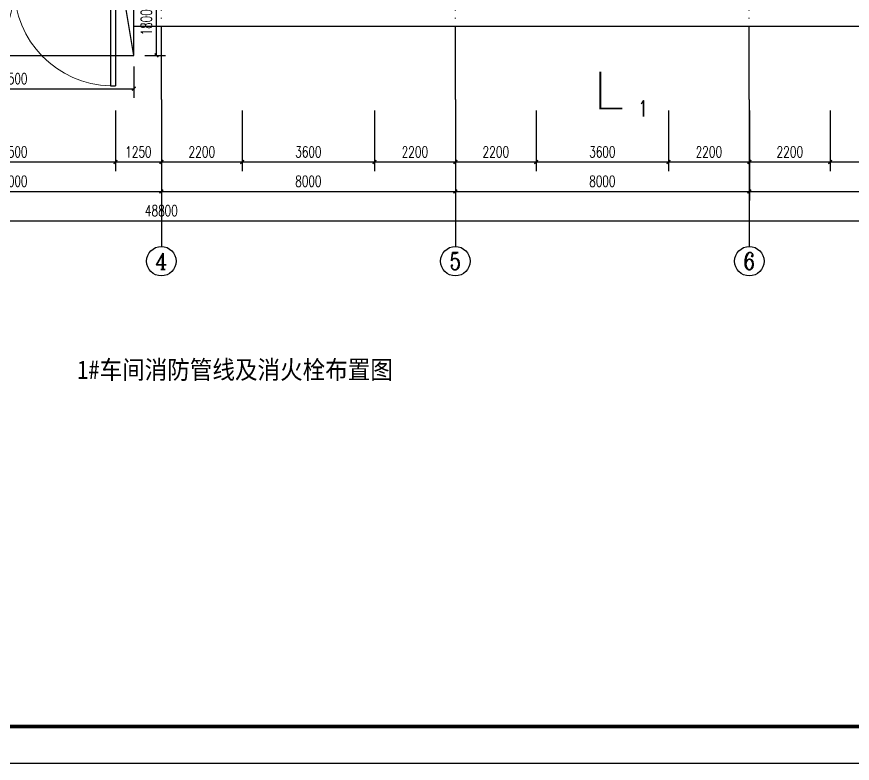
# Model space of a CAD drawing. Extents: x 4579863 to 4663963, y -547270 to -273670.
# Drawn here: x 4618488 to 4641225, y -416367 to -396051 of the extents above; entities that cross this region are included whole.
import ezdxf
from ezdxf.enums import TextEntityAlignment as Align

# ---------------------------------------------------------------- set-up
doc = ezdxf.new("R2010")
doc.units = 0
doc.header["$LTSCALE"] = 1000
doc.header["$MEASUREMENT"] = 0
doc.linetypes.add('DOTE', pattern=[2.42, 2, -0.2, 0.02, -0.2])
doc.layers.get('0').update_dxf_attribs({"linetype": 'CONTINUOUS'})
doc.layers.get('Defpoints').update_dxf_attribs({"linetype": 'CONTINUOUS'})
for name, color, linetype in [('AXIS', 3, 'CONTINUOUS'), ('AXIS_TEXT', 7, 'CONTINUOUS'), ('DIM_SYMB', 3, 'CONTINUOUS'), ('DOTE', 252, 'CONTINUOUS'), ('PUB_DIM', 3, 'CONTINUOUS'), ('PUB_TEXT', 7, 'CONTINUOUS'), ('PUB_TITLE', 4, 'CONTINUOUS'), ('STAIR', 5, 'CONTINUOUS'), ('WINDOW', 4, 'CONTINUOUS'), ('WINDOW_TEXT', 7, 'CONTINUOUS'), ('图名', 15, 'CONTINUOUS')]:
    doc.layers.add(name, color=color, linetype=linetype)
doc.styles.add('_TCH_AXIS', font='COMPLEX', dxfattribs={"bigfont": 'GBCBIG'})
doc.styles.add('_TCH_DIM_T3', font='SIMPLEX', dxfattribs={"width": 0.705882, "bigfont": 'GBCBIG'})
doc.styles.add('_TCH_LABEL', font='COMPLEX', dxfattribs={"bigfont": 'GBCBIG'})
doc.styles.add('_TCH_WINDOW', font='SIMPLEX', dxfattribs={"height": 3.5, "bigfont": 'GBCBIG'})
doc.styles.add('COMPLEX', font='COMPLEX')
doc.styles.add('宋体', font='', dxfattribs={"width": 0.7})
doc.styles.get('宋体').set_extended_font_data('SimSun')
doc.dimstyles.new('_TCH_ARCH&&100', dxfattribs={"dimtxt": 297.5, "dimasz": 100, "dimexe": 250, "dimexo": 300, "dimgap": 126.25, "dimtad": 1, "dimdec": 0, "dimzin": 0, "dimdsep": 46, "dimtxsty": '_TCH_DIM_T3', "dimblk": 'ARCHTICK', "dimcen": 0.09, "dimclrt": 7, "dimazin": 2, "dimtfac": 1, "dimtdec": 0, "dimtix": 1, "dimtmove": 2, "dimatfit": 3, "dimfxl": 0, "dimtolj": 1, "dimtzin": 0, "dimarcsym": 0})

# ---------------------------------------------------------------- blocks, each defined once
blk = doc.blocks.new('_ArchTick')
at = {"color": 0, "linetype": 'ByBlock', "const_width": 0.4}
blk.add_lwpolyline([(-0.5, -0.5), (0.5, 0.5)], dxfattribs=at)
blk = doc.blocks.new('*D27')
at = {"layer": 'Defpoints', "color": 0}
for p in [(4615174, -397104), (4621674, -397104), (4621674, -398011)]:
    blk.add_point(p, dxfattribs=at)
at = {"layer": 'PUB_DIM', "color": 0, "lineweight": -2}
for p, q in [((4615174, -397404), (4615174, -398261)), ((4621674, -397404), (4621674, -398261)), ((4615174, -398011), (4621674, -398011))]:
    blk.add_line(p, q, dxfattribs=at)
at = {"layer": 'PUB_DIM', "color": 0, "lineweight": -2, "xscale": 100, "yscale": 100, "zscale": 100, "rotation": 180}
blk.add_blockref('_ArchTick', (4615174, -398011), dxfattribs=at)
at = {"layer": 'PUB_DIM', "color": 0, "lineweight": -2, "xscale": 100, "yscale": 100, "zscale": 100}
blk.add_blockref('_ArchTick', (4621674, -398011), dxfattribs=at)
at = {"layer": 'PUB_DIM', "color": 7, "insert": (4618424, -397736), "char_height": 297.5, "attachment_point": 5, "style": '_TCH_DIM_T3'}
blk.add_mtext('\\A1;6500', dxfattribs=at)
blk = doc.blocks.new('*D28')
at = {"layer": 'Defpoints', "color": 0}
for p in [(4621674, -395304), (4622291, -395304), (4621674, -397104)]:
    blk.add_point(p, dxfattribs=at)
at = {"layer": 'PUB_DIM', "color": 0, "lineweight": -2}
for p, q in [((4621974, -395304), (4622541, -395304)), ((4622291, -397104), (4622291, -395304)), ((4621974, -397104), (4622541, -397104))]:
    blk.add_line(p, q, dxfattribs=at)
at = {"layer": 'PUB_DIM', "color": 0, "lineweight": -2, "xscale": 100, "yscale": 100, "zscale": 100}
for p, rotation in [((4622291, -395304), 90), ((4622291, -397104), 270)]:
    blk.add_blockref('_ArchTick', p, dxfattribs=dict(at, rotation=rotation))
at = {"layer": 'PUB_DIM', "color": 7, "insert": (4622016, -396204), "char_height": 297.5, "attachment_point": 5, "rotation": 90, "style": '_TCH_DIM_T3'}
blk.add_mtext('\\A1;1800', dxfattribs=at)
blk = doc.blocks.new('*D52')
at = {"layer": 'Defpoints', "color": 0}
for p in [(4615674, -398304), (4621174, -398304), (4621174, -400004)]:
    blk.add_point(p, dxfattribs=at)
at = {"layer": 'PUB_DIM', "color": 0, "lineweight": -2}
for p, q in [((4615674, -398604), (4615674, -400254)), ((4621174, -398604), (4621174, -400254)), ((4615674, -400004), (4621174, -400004))]:
    blk.add_line(p, q, dxfattribs=at)
at = {"layer": 'PUB_DIM', "color": 0, "lineweight": -2, "xscale": 100, "yscale": 100, "zscale": 100, "rotation": 180}
blk.add_blockref('_ArchTick', (4615674, -400004), dxfattribs=at)
at = {"layer": 'PUB_DIM', "color": 0, "lineweight": -2, "xscale": 100, "yscale": 100, "zscale": 100}
blk.add_blockref('_ArchTick', (4621174, -400004), dxfattribs=at)
at = {"layer": 'PUB_DIM', "color": 7, "insert": (4618424, -399729), "char_height": 297.5, "attachment_point": 5, "style": '_TCH_DIM_T3'}
blk.add_mtext('\\A1;5500', dxfattribs=at)
blk = doc.blocks.new('*D53')
at = {"layer": 'Defpoints', "color": 0}
for p in [(4621174, -398304), (4622424, -398304), (4622424, -400004)]:
    blk.add_point(p, dxfattribs=at)
at = {"layer": 'PUB_DIM', "color": 0, "lineweight": -2}
for p, q in [((4621174, -398604), (4621174, -400254)), ((4622424, -398604), (4622424, -400254)), ((4621174, -400004), (4622424, -400004))]:
    blk.add_line(p, q, dxfattribs=at)
at = {"layer": 'PUB_DIM', "color": 0, "lineweight": -2, "xscale": 100, "yscale": 100, "zscale": 100, "rotation": 180}
blk.add_blockref('_ArchTick', (4621174, -400004), dxfattribs=at)
at = {"layer": 'PUB_DIM', "color": 0, "lineweight": -2, "xscale": 100, "yscale": 100, "zscale": 100}
blk.add_blockref('_ArchTick', (4622424, -400004), dxfattribs=at)
at = {"layer": 'PUB_DIM', "color": 7, "insert": (4621799, -399729), "char_height": 297.5, "attachment_point": 5, "style": '_TCH_DIM_T3'}
blk.add_mtext('\\A1;1250', dxfattribs=at)
blk = doc.blocks.new('*D54')
at = {"layer": 'Defpoints', "color": 0}
for p in [(4622424, -398304), (4624624, -398304), (4624624, -400004)]:
    blk.add_point(p, dxfattribs=at)
at = {"layer": 'PUB_DIM', "color": 0, "lineweight": -2}
for p, q in [((4622424, -398604), (4622424, -400254)), ((4624624, -398604), (4624624, -400254)), ((4622424, -400004), (4624624, -400004))]:
    blk.add_line(p, q, dxfattribs=at)
at = {"layer": 'PUB_DIM', "color": 0, "lineweight": -2, "xscale": 100, "yscale": 100, "zscale": 100, "rotation": 180}
blk.add_blockref('_ArchTick', (4622424, -400004), dxfattribs=at)
at = {"layer": 'PUB_DIM', "color": 0, "lineweight": -2, "xscale": 100, "yscale": 100, "zscale": 100}
blk.add_blockref('_ArchTick', (4624624, -400004), dxfattribs=at)
at = {"layer": 'PUB_DIM', "color": 7, "insert": (4623524, -399729), "char_height": 297.5, "attachment_point": 5, "style": '_TCH_DIM_T3'}
blk.add_mtext('\\A1;2200', dxfattribs=at)
blk = doc.blocks.new('*D55')
at = {"layer": 'Defpoints', "color": 0}
for p in [(4624624, -398304), (4628224, -398304), (4628224, -400004)]:
    blk.add_point(p, dxfattribs=at)
at = {"layer": 'PUB_DIM', "color": 0, "lineweight": -2}
for p, q in [((4624624, -398604), (4624624, -400254)), ((4628224, -398604), (4628224, -400254)), ((4624624, -400004), (4628224, -400004))]:
    blk.add_line(p, q, dxfattribs=at)
at = {"layer": 'PUB_DIM', "color": 0, "lineweight": -2, "xscale": 100, "yscale": 100, "zscale": 100, "rotation": 180}
blk.add_blockref('_ArchTick', (4624624, -400004), dxfattribs=at)
at = {"layer": 'PUB_DIM', "color": 0, "lineweight": -2, "xscale": 100, "yscale": 100, "zscale": 100}
blk.add_blockref('_ArchTick', (4628224, -400004), dxfattribs=at)
at = {"layer": 'PUB_DIM', "color": 7, "insert": (4626424, -399729), "char_height": 297.5, "attachment_point": 5, "style": '_TCH_DIM_T3'}
blk.add_mtext('\\A1;3600', dxfattribs=at)
blk = doc.blocks.new('*D56')
at = {"layer": 'Defpoints', "color": 0}
for p in [(4628224, -398304), (4630424, -398304), (4630424, -400004)]:
    blk.add_point(p, dxfattribs=at)
at = {"layer": 'PUB_DIM', "color": 0, "lineweight": -2}
for p, q in [((4628224, -398604), (4628224, -400254)), ((4630424, -398604), (4630424, -400254)), ((4628224, -400004), (4630424, -400004))]:
    blk.add_line(p, q, dxfattribs=at)
at = {"layer": 'PUB_DIM', "color": 0, "lineweight": -2, "xscale": 100, "yscale": 100, "zscale": 100, "rotation": 180}
blk.add_blockref('_ArchTick', (4628224, -400004), dxfattribs=at)
at = {"layer": 'PUB_DIM', "color": 0, "lineweight": -2, "xscale": 100, "yscale": 100, "zscale": 100}
blk.add_blockref('_ArchTick', (4630424, -400004), dxfattribs=at)
at = {"layer": 'PUB_DIM', "color": 7, "insert": (4629324, -399729), "char_height": 297.5, "attachment_point": 5, "style": '_TCH_DIM_T3'}
blk.add_mtext('\\A1;2200', dxfattribs=at)
blk = doc.blocks.new('*D57')
at = {"layer": 'Defpoints', "color": 0}
for p in [(4630424, -398304), (4632624, -398304), (4632624, -400004)]:
    blk.add_point(p, dxfattribs=at)
at = {"layer": 'PUB_DIM', "color": 0, "lineweight": -2}
for p, q in [((4630424, -398604), (4630424, -400254)), ((4632624, -398604), (4632624, -400254)), ((4630424, -400004), (4632624, -400004))]:
    blk.add_line(p, q, dxfattribs=at)
at = {"layer": 'PUB_DIM', "color": 0, "lineweight": -2, "xscale": 100, "yscale": 100, "zscale": 100, "rotation": 180}
blk.add_blockref('_ArchTick', (4630424, -400004), dxfattribs=at)
at = {"layer": 'PUB_DIM', "color": 0, "lineweight": -2, "xscale": 100, "yscale": 100, "zscale": 100}
blk.add_blockref('_ArchTick', (4632624, -400004), dxfattribs=at)
at = {"layer": 'PUB_DIM', "color": 7, "insert": (4631524, -399729), "char_height": 297.5, "attachment_point": 5, "style": '_TCH_DIM_T3'}
blk.add_mtext('\\A1;2200', dxfattribs=at)
blk = doc.blocks.new('*D58')
at = {"layer": 'Defpoints', "color": 0}
for p in [(4632624, -398304), (4636224, -398304), (4636224, -400004)]:
    blk.add_point(p, dxfattribs=at)
at = {"layer": 'PUB_DIM', "color": 0, "lineweight": -2}
for p, q in [((4632624, -398604), (4632624, -400254)), ((4636224, -398604), (4636224, -400254)), ((4632624, -400004), (4636224, -400004))]:
    blk.add_line(p, q, dxfattribs=at)
at = {"layer": 'PUB_DIM', "color": 0, "lineweight": -2, "xscale": 100, "yscale": 100, "zscale": 100, "rotation": 180}
blk.add_blockref('_ArchTick', (4632624, -400004), dxfattribs=at)
at = {"layer": 'PUB_DIM', "color": 0, "lineweight": -2, "xscale": 100, "yscale": 100, "zscale": 100}
blk.add_blockref('_ArchTick', (4636224, -400004), dxfattribs=at)
at = {"layer": 'PUB_DIM', "color": 7, "insert": (4634424, -399729), "char_height": 297.5, "attachment_point": 5, "style": '_TCH_DIM_T3'}
blk.add_mtext('\\A1;3600', dxfattribs=at)
blk = doc.blocks.new('*D59')
at = {"layer": 'Defpoints', "color": 0}
for p in [(4636224, -398304), (4638424, -398304), (4638424, -400004)]:
    blk.add_point(p, dxfattribs=at)
at = {"layer": 'PUB_DIM', "color": 0, "lineweight": -2}
for p, q in [((4636224, -398604), (4636224, -400254)), ((4638424, -398604), (4638424, -400254)), ((4636224, -400004), (4638424, -400004))]:
    blk.add_line(p, q, dxfattribs=at)
at = {"layer": 'PUB_DIM', "color": 0, "lineweight": -2, "xscale": 100, "yscale": 100, "zscale": 100, "rotation": 180}
blk.add_blockref('_ArchTick', (4636224, -400004), dxfattribs=at)
at = {"layer": 'PUB_DIM', "color": 0, "lineweight": -2, "xscale": 100, "yscale": 100, "zscale": 100}
blk.add_blockref('_ArchTick', (4638424, -400004), dxfattribs=at)
at = {"layer": 'PUB_DIM', "color": 7, "insert": (4637324, -399729), "char_height": 297.5, "attachment_point": 5, "style": '_TCH_DIM_T3'}
blk.add_mtext('\\A1;2200', dxfattribs=at)
blk = doc.blocks.new('*D60')
at = {"layer": 'Defpoints', "color": 0}
for p in [(4638424, -398304), (4640624, -398304), (4640624, -400004)]:
    blk.add_point(p, dxfattribs=at)
at = {"layer": 'PUB_DIM', "color": 0, "lineweight": -2}
for p, q in [((4638424, -398604), (4638424, -400254)), ((4640624, -398604), (4640624, -400254)), ((4638424, -400004), (4640624, -400004))]:
    blk.add_line(p, q, dxfattribs=at)
at = {"layer": 'PUB_DIM', "color": 0, "lineweight": -2, "xscale": 100, "yscale": 100, "zscale": 100, "rotation": 180}
blk.add_blockref('_ArchTick', (4638424, -400004), dxfattribs=at)
at = {"layer": 'PUB_DIM', "color": 0, "lineweight": -2, "xscale": 100, "yscale": 100, "zscale": 100}
blk.add_blockref('_ArchTick', (4640624, -400004), dxfattribs=at)
at = {"layer": 'PUB_DIM', "color": 7, "insert": (4639524, -399729), "char_height": 297.5, "attachment_point": 5, "style": '_TCH_DIM_T3'}
blk.add_mtext('\\A1;2200', dxfattribs=at)
blk = doc.blocks.new('*D61')
at = {"layer": 'Defpoints', "color": 0}
for p in [(4640624, -398304), (4644224, -398304), (4644224, -400004)]:
    blk.add_point(p, dxfattribs=at)
at = {"layer": 'PUB_DIM', "color": 0, "lineweight": -2}
for p, q in [((4640624, -398604), (4640624, -400254)), ((4644224, -398604), (4644224, -400254)), ((4640624, -400004), (4644224, -400004))]:
    blk.add_line(p, q, dxfattribs=at)
at = {"layer": 'PUB_DIM', "color": 0, "lineweight": -2, "xscale": 100, "yscale": 100, "zscale": 100, "rotation": 180}
blk.add_blockref('_ArchTick', (4640624, -400004), dxfattribs=at)
at = {"layer": 'PUB_DIM', "color": 0, "lineweight": -2, "xscale": 100, "yscale": 100, "zscale": 100}
blk.add_blockref('_ArchTick', (4644224, -400004), dxfattribs=at)
at = {"layer": 'PUB_DIM', "color": 7, "insert": (4642424, -399729), "char_height": 297.5, "attachment_point": 5, "style": '_TCH_DIM_T3'}
blk.add_mtext('\\A1;3600', dxfattribs=at)
blk = doc.blocks.new('$DorLib2D$00000002')
for p, q in [((-0.5, 0), (-0.5, 0.4875)), ((-0.475, 0.4875), (-0.5, 0.4875)), ((-0.475, 0), (-0.475, 0.4875)), ((0.475, 0), (0.475, 0.4875)), ((0.475, 0.4875), (0.5, 0.4875)), ((0.5, 0), (0.5, 0.4875)), ((-0.5, 0), (-0.475, 0)), ((0.5, 0), (0.475, 0))]:
    blk.add_line(p, q)
at = {"lineweight": 13}
for centre, start, end in [((-0.4875, 0), 0, 88.5307), ((0.4875, 0), 91.4693, 180)]:
    blk.add_arc(centre, 0.4875, start, end, dxfattribs=at)
blk = doc.blocks.new('*D112')
at = {"layer": 'AXIS', "color": 0, "lineweight": -2}
for p, q in [((4614424, -398604), (4614424, -401054)), ((4622424, -398604), (4622424, -401054)), ((4614424, -400804), (4622424, -400804))]:
    blk.add_line(p, q, dxfattribs=at)
at = {"layer": 'Defpoints', "color": 0}
for p in [(4614424, -398304), (4622424, -398304), (4622424, -400804)]:
    blk.add_point(p, dxfattribs=at)
at = {"layer": 'AXIS', "color": 0, "lineweight": -2, "xscale": 100, "yscale": 100, "zscale": 100, "rotation": 180}
blk.add_blockref('_ArchTick', (4614424, -400804), dxfattribs=at)
at = {"layer": 'AXIS', "color": 0, "lineweight": -2, "xscale": 100, "yscale": 100, "zscale": 100}
blk.add_blockref('_ArchTick', (4622424, -400804), dxfattribs=at)
at = {"layer": 'AXIS', "color": 7, "insert": (4618424, -400529), "char_height": 297.5, "attachment_point": 5, "style": '_TCH_DIM_T3'}
blk.add_mtext('\\A1;8000', dxfattribs=at)
blk = doc.blocks.new('*D113')
at = {"layer": 'AXIS', "color": 0, "lineweight": -2}
for p, q in [((4622424, -398604), (4622424, -401054)), ((4630424, -398604), (4630424, -401054)), ((4622424, -400804), (4630424, -400804))]:
    blk.add_line(p, q, dxfattribs=at)
at = {"layer": 'Defpoints', "color": 0}
for p in [(4622424, -398304), (4630424, -398304), (4630424, -400804)]:
    blk.add_point(p, dxfattribs=at)
at = {"layer": 'AXIS', "color": 0, "lineweight": -2, "xscale": 100, "yscale": 100, "zscale": 100, "rotation": 180}
blk.add_blockref('_ArchTick', (4622424, -400804), dxfattribs=at)
at = {"layer": 'AXIS', "color": 0, "lineweight": -2, "xscale": 100, "yscale": 100, "zscale": 100}
blk.add_blockref('_ArchTick', (4630424, -400804), dxfattribs=at)
at = {"layer": 'AXIS', "color": 7, "insert": (4626424, -400529), "char_height": 297.5, "attachment_point": 5, "style": '_TCH_DIM_T3'}
blk.add_mtext('\\A1;8000', dxfattribs=at)
blk = doc.blocks.new('*D114')
at = {"layer": 'AXIS', "color": 0, "lineweight": -2}
for p, q in [((4630424, -398604), (4630424, -401054)), ((4638424, -398604), (4638424, -401054)), ((4630424, -400804), (4638424, -400804))]:
    blk.add_line(p, q, dxfattribs=at)
at = {"layer": 'Defpoints', "color": 0}
for p in [(4630424, -398304), (4638424, -398304), (4638424, -400804)]:
    blk.add_point(p, dxfattribs=at)
at = {"layer": 'AXIS', "color": 0, "lineweight": -2, "xscale": 100, "yscale": 100, "zscale": 100, "rotation": 180}
blk.add_blockref('_ArchTick', (4630424, -400804), dxfattribs=at)
at = {"layer": 'AXIS', "color": 0, "lineweight": -2, "xscale": 100, "yscale": 100, "zscale": 100}
blk.add_blockref('_ArchTick', (4638424, -400804), dxfattribs=at)
at = {"layer": 'AXIS', "color": 7, "insert": (4634424, -400529), "char_height": 297.5, "attachment_point": 5, "style": '_TCH_DIM_T3'}
blk.add_mtext('\\A1;8000', dxfattribs=at)
blk = doc.blocks.new('*D115')
at = {"layer": 'AXIS', "color": 0, "lineweight": -2}
for p, q in [((4638424, -398604), (4638424, -401054)), ((4646424, -398604), (4646424, -401054)), ((4638424, -400804), (4646424, -400804))]:
    blk.add_line(p, q, dxfattribs=at)
at = {"layer": 'Defpoints', "color": 0}
for p in [(4638424, -398304), (4646424, -398304), (4646424, -400804)]:
    blk.add_point(p, dxfattribs=at)
at = {"layer": 'AXIS', "color": 0, "lineweight": -2, "xscale": 100, "yscale": 100, "zscale": 100, "rotation": 180}
blk.add_blockref('_ArchTick', (4638424, -400804), dxfattribs=at)
at = {"layer": 'AXIS', "color": 0, "lineweight": -2, "xscale": 100, "yscale": 100, "zscale": 100}
blk.add_blockref('_ArchTick', (4646424, -400804), dxfattribs=at)
at = {"layer": 'AXIS', "color": 7, "insert": (4642424, -400529), "char_height": 297.5, "attachment_point": 5, "style": '_TCH_DIM_T3'}
blk.add_mtext('\\A1;8000', dxfattribs=at)
blk = doc.blocks.new('*D116')
at = {"layer": 'AXIS', "color": 0, "lineweight": -2}
for p, q in [((4598024, -398604), (4598024, -401854)), ((4646824, -398604), (4646824, -401854)), ((4598024, -401604), (4646824, -401604))]:
    blk.add_line(p, q, dxfattribs=at)
at = {"layer": 'Defpoints', "color": 0}
for p in [(4598024, -398304), (4646824, -398304), (4646824, -401604)]:
    blk.add_point(p, dxfattribs=at)
at = {"layer": 'AXIS', "color": 0, "lineweight": -2, "xscale": 100, "yscale": 100, "zscale": 100, "rotation": 180}
blk.add_blockref('_ArchTick', (4598024, -401604), dxfattribs=at)
at = {"layer": 'AXIS', "color": 0, "lineweight": -2, "xscale": 100, "yscale": 100, "zscale": 100}
blk.add_blockref('_ArchTick', (4646824, -401604), dxfattribs=at)
at = {"layer": 'AXIS', "color": 7, "insert": (4622424, -401329), "char_height": 297.5, "attachment_point": 5, "style": '_TCH_DIM_T3'}
blk.add_mtext('\\A1;48800', dxfattribs=at)
blk = doc.blocks.new('_AXISO')
blk.add_circle((0, 0), 0.5)
at = {"layer": 'AXIS_TEXT', "style": 'COMPLEX', "width": 1.041667}
blk.add_attdef('A', text='', height=0.56, dxfattribs=at).set_placement((-0.25, -0.28), (0.25, -0.28), align=Align.FIT)

msp = doc.modelspace()

# ---------------------------------------------------------------- linework, layer by layer
at = {"layer": 'AXIS', "color": 0}
for p, q in [((4622423.7, -398303.8), (4622423.7, -402303.8)), ((4630423.7, -398303.8), (4630423.7, -402303.8)), ((4638423.7, -398303.8), (4638423.7, -402303.8))]:
    msp.add_line(p, q, dxfattribs=at)
at = {"layer": 'DIM_SYMB', "color": 0, "const_width": 50}
msp.add_lwpolyline([(4634370, -397549.6), (4634370, -398549.6), (4634970, -398549.6)], dxfattribs=at)
at = {"layer": 'DOTE', "linetype": 'DOTE'}
for p, q in [((4622423.7, -398303.8), (4622423.7, -371703.8)), ((4630423.7, -398303.8), (4630423.7, -371703.8)), ((4638423.7, -398303.8), (4638423.7, -371703.8))]:
    msp.add_line(p, q, dxfattribs=at)
at = {"layer": 'PUB_TITLE', "color": 4}
msp.add_lwpolyline([(4579862.8, -416367.5), (4663962.8, -416367.5), (4663962.8, -356967.5), (4579862.8, -356967.5)], close=True, dxfattribs=at)
at = {"layer": 'PUB_TITLE', "color": 4, "const_width": 100}
msp.add_lwpolyline([(4582362.8, -415367.5), (4662962.8, -415367.5), (4662962.8, -357967.5), (4582362.8, -357967.5)], close=True, dxfattribs=at)
at = {"layer": 'STAIR'}
for p, q in [((4621673.7, -397103.8), (4621373.7, -395303.8)), ((4621673.7, -397103.8), (4621673.7, -395303.8)), ((4615173.7, -397103.8), (4621673.7, -397103.8))]:
    msp.add_line(p, q, dxfattribs=at)
msp.add_lwpolyline([(4621673.7, -396303.8), (4647823.7, -396303.8), (4647823.7, -388253.8)], dxfattribs=at)

# ---------------------------------------------------------------- block references
at = {"layer": 'AXIS', "color": 0}
ref = msp.add_blockref('_AXISO', (4622423.7, -402703.8), dxfattribs=dict(at, xscale=800, yscale=800, zscale=800))
ref.add_attrib('A', '4', dxfattribs={"layer": 'AXIS_TEXT', "color": 0, "height": 445.4, "style": '_TCH_AXIS'}).set_placement((4622254, -402926.5), (4622593.3, -402926.5), align=Align.FIT)
ref = msp.add_blockref('_AXISO', (4630423.7, -402703.8), dxfattribs=dict(at, xscale=800, yscale=800, zscale=800))
ref.add_attrib('A', '5', dxfattribs={"layer": 'AXIS_TEXT', "color": 0, "height": 465.9, "style": '_TCH_AXIS'}).set_placement((4630268.3, -402936.7), (4630579, -402936.7), align=Align.FIT)
ref = msp.add_blockref('_AXISO', (4638423.7, -402703.8), dxfattribs=dict(at, xscale=800, yscale=800, zscale=800))
ref.add_attrib('A', '6', dxfattribs={"layer": 'AXIS_TEXT', "color": 0, "height": 465.9, "style": '_TCH_AXIS'}).set_placement((4638268.3, -402936.7), (4638579, -402936.7), align=Align.FIT)
at = {"layer": 'WINDOW'}
ref = msp.add_blockref('$DorLib2D$00000002', (4618423.7, -395253.8), dxfattribs=dict(at, xscale=5500, yscale=-5500, zscale=5500))
ref.add_attrib('A', 'M5550', (4617933.7, -394803.6), dxfattribs={"layer": 'WINDOW_TEXT', "height": 297.5, "style": '_TCH_WINDOW', "width": 0.705882})

# ---------------------------------------------------------------- texts
at = {"layer": 'PUB_TEXT', "color": 0, "style": '_TCH_LABEL', "width": 0.705882}
msp.add_text('1', height=425, dxfattribs=at).set_placement((4635405.7, -398762.1))
at = {"layer": '图名', "style": '宋体', "width": 0.9}
msp.add_text('1#车间消防管线及消火栓布置图', height=500, dxfattribs=at).set_placement((4620131.9, -405907))

# ---------------------------------------------------------------- dimensions: what is measured, and where the dimension line sits
at = {"layer": 'AXIS', "color": 0}
for p1, p2, distance, picture, middle in [((4598023.7, -398303.8), (4646823.7, -398303.8), -3300, '*D116', (4622423.7, -401328.8)), ((4614423.7, -398303.8), (4622423.7, -398303.8), -2500, '*D112', (4618423.7, -400528.8)), ((4622423.7, -398303.8), (4630423.7, -398303.8), -2500, '*D113', (4626423.7, -400528.8)), ((4630423.7, -398303.8), (4638423.7, -398303.8), -2500, '*D114', (4634423.7, -400528.8)), ((4638423.7, -398303.8), (4646423.7, -398303.8), -2500, '*D115', (4642423.7, -400528.8))]:
    dim = msp.add_aligned_dim(p1=p1, p2=p2, distance=distance, dimstyle='_TCH_ARCH&&100', dxfattribs=at)
    dim.commit()
    dim.dimension.update_dxf_attribs({"geometry": picture, "text_midpoint": middle})
at = {"layer": 'PUB_DIM', "color": 0}
for p1, p2, distance, picture, middle in [((4621673.7, -397103.8), (4621673.7, -395303.8), -616.9, '*D28', (4622015.6, -396203.8)), ((4615173.7, -397103.8), (4621673.7, -397103.8), -907.1, '*D27', (4618423.7, -397735.8)), ((4615673.7, -398303.8), (4621173.7, -398303.8), -1700, '*D52', (4618423.7, -399728.8)), ((4621173.7, -398303.8), (4622423.7, -398303.8), -1700, '*D53', (4621798.7, -399728.8)), ((4622423.7, -398303.8), (4624623.7, -398303.8), -1700, '*D54', (4623523.7, -399728.8)), ((4624623.7, -398303.8), (4628223.7, -398303.8), -1700, '*D55', (4626423.7, -399728.8)), ((4628223.7, -398303.8), (4630423.7, -398303.8), -1700, '*D56', (4629323.7, -399728.8)), ((4630423.7, -398303.8), (4632623.7, -398303.8), -1700, '*D57', (4631523.7, -399728.8)), ((4632623.7, -398303.8), (4636223.7, -398303.8), -1700, '*D58', (4634423.7, -399728.8)), ((4636223.7, -398303.8), (4638423.7, -398303.8), -1700, '*D59', (4637323.7, -399728.8)), ((4638423.7, -398303.8), (4640623.7, -398303.8), -1700, '*D60', (4639523.7, -399728.8)), ((4640623.7, -398303.8), (4644223.7, -398303.8), -1700, '*D61', (4642423.7, -399728.8))]:
    dim = msp.add_aligned_dim(p1=p1, p2=p2, distance=distance, dimstyle='_TCH_ARCH&&100', dxfattribs=at)
    dim.commit()
    dim.dimension.update_dxf_attribs({"geometry": picture, "text_midpoint": middle})

doc.saveas('drawing.dxf')
